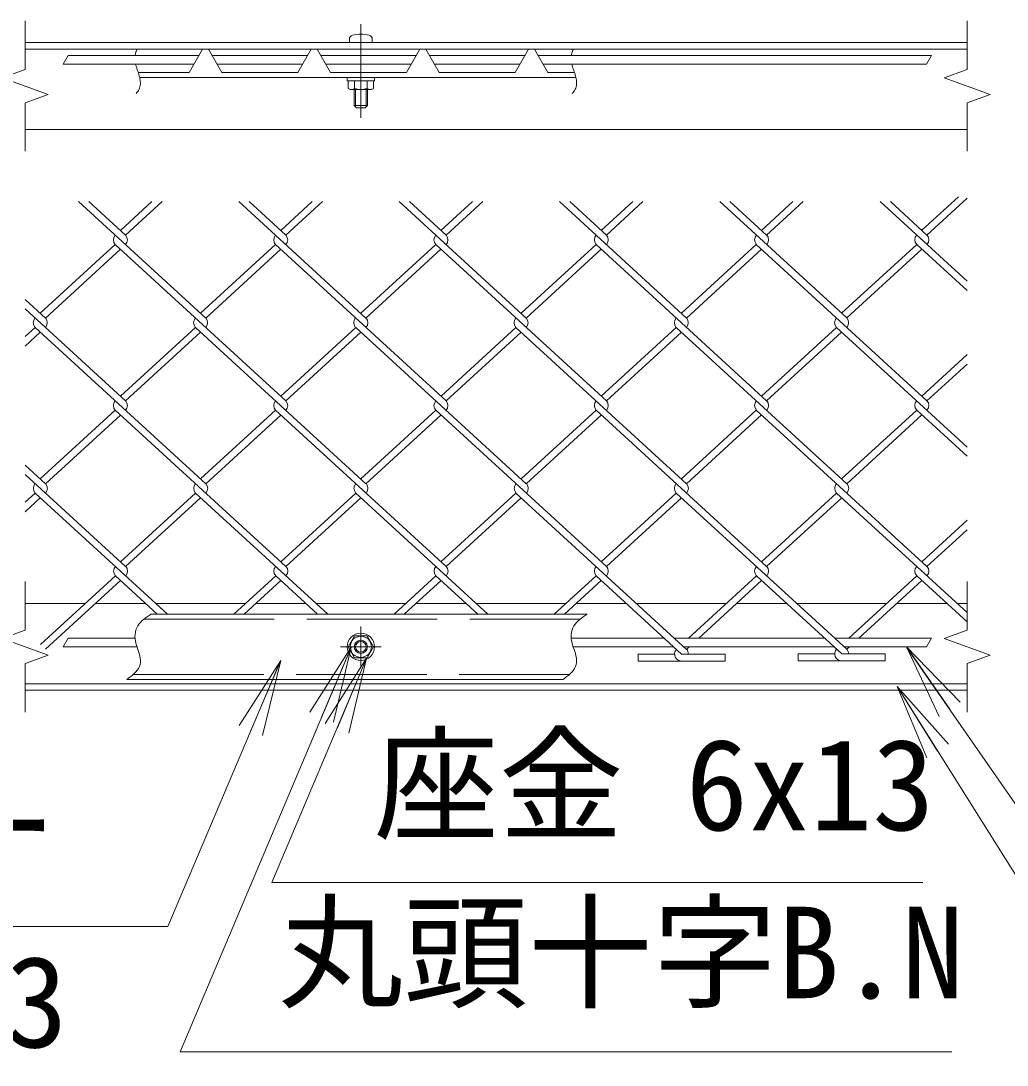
# Model space of a CAD drawing. Units: millimetres at full size; details may follow other scales. Extents: x -14700 to 14700, y -10395 to 10395.
# Drawn here: x -5466 to -3651, y -8901 to -6979 of the extents above; entities that cross this region are included whole.
import ezdxf
from ezdxf.enums import TextEntityAlignment as Align

# ---------------------------------------------------------------- set-up
doc = ezdxf.new("R2010")
doc.units = ezdxf.units.MM
doc.header["$LTSCALE"] = 40
doc.linetypes.add('DASHED', pattern=[7.5, 6, -1.5])
doc.linetypes.add('USER1', pattern=[50.8, 31.75, -6.35, 6.35, -6.35])
for name, color, linetype, lineweight in [('0-0_D-STR1', 1, 'Continuous', 18), ('0-1_D-BMK', 2, 'USER1', 13), ('0-2_D-STR3', 3, 'Continuous', 13), ('0-6_D-STR-DIM', 7, 'Continuous', 13), ('0-7_0', 7, 'Continuous', 18), ('0-9_D-STR-TXT', 7, 'Continuous', 13), ('0-A_D-STR2', 7, 'Continuous', 13)]:
    doc.layers.add(name, color=color, linetype=linetype, lineweight=lineweight)
doc.styles.add('ＭＳ ゴシック', font='')
doc.styles.get('ＭＳ ゴシック').set_extended_font_data('MS Gothic')

# ---------------------------------------------------------------- blocks, each defined once
blk = doc.blocks.new('_Open')
at = {"layer": '0-7_0'}
blk.add_line((-40, 6.67), (0, 0), dxfattribs=at)
blk.add_lwpolyline([(-40, -6.67), (0, 0), (-40, 0)], dxfattribs=at)

msp = doc.modelspace()

# ---------------------------------------------------------------- linework, layer by layer
at = {"layer": '0-0_D-STR1'}
for p, q in [((-3724.58, -7018.61), (-5457.91, -7018.61)), ((-3724.58, -7030.61), (-5457.91, -7030.61)), ((-5457.91, -7178.61), (-3724.58, -7178.61)), ((-5347.06, -8050.7), (-5457.91, -8050.7)), ((-5236.57, -8050.7), (-5328.16, -8050.7)), ((-5052.15, -8050.7), (-5217.63, -8050.7)), ((-4941.66, -8050.7), (-5033.25, -8050.7)), ((-4757.24, -8050.7), (-4922.72, -8050.7)), ((-4646.75, -8050.7), (-4738.34, -8050.7)), ((-4462.37, -8050.7), (-4628.28, -8050.7)), ((-4351.84, -8050.7), (-4443.43, -8050.7)), ((-4167.46, -8050.7), (-4333.37, -8050.7)), ((-4056.93, -8050.7), (-4148.51, -8050.7)), ((-3872.55, -8050.7), (-4037.98, -8050.7)), ((-3762.02, -8050.7), (-3853.6, -8050.7)), ((-3724.58, -8050.7), (-3743.07, -8050.7)), ((-5457.91, -8198.7), (-3724.58, -8198.7)), ((-5457.91, -8210.7), (-3724.58, -8210.7))]:
    msp.add_line(p, q, dxfattribs=at)
at = {"layer": '0-1_D-BMK'}
for p, q in [((-4840.21, -6984.52), (-4840.21, -7157.09)), ((-4840.21, -8168.2), (-4840.21, -8093.2)), ((-4802.71, -8130.7), (-4877.71, -8130.7))]:
    msp.add_line(p, q, dxfattribs=at)
at = {"layer": '0-2_D-STR3'}
for p, q in [((-4861.21, -7012.5), (-4861.21, -7018.61)), ((-4819.21, -7012.5), (-4819.21, -7018.61)), ((-5096.13, -7073.41), (-5120.84, -7030.61)), ((-4896.13, -7073.41), (-4920.84, -7030.61)), ((-4861.21, -7018.61), (-4819.21, -7018.61)), ((-4756.13, -7073.41), (-4731.42, -7030.61)), ((-4696.13, -7073.41), (-4720.84, -7030.61)), ((-4556.13, -7073.41), (-4531.42, -7030.61)), ((-4496.13, -7073.41), (-4520.84, -7030.61)), ((-5138.13, -7042.23), (-5378.95, -7042.23)), ((-5114.13, -7042.23), (-4938.13, -7042.23)), ((-4914.13, -7042.23), (-4738.13, -7042.23)), ((-4714.13, -7042.23), (-4538.13, -7042.23)), ((-4514.13, -7042.23), (-3789.83, -7042.23)), ((-5147.37, -7058.23), (-5388.19, -7058.23)), ((-5104.9, -7058.23), (-4947.37, -7058.23)), ((-4904.9, -7058.23), (-4747.37, -7058.23)), ((-4704.9, -7058.23), (-4547.37, -7058.23)), ((-4504.9, -7058.23), (-3799.07, -7058.23)), ((-5247.21, -7082.61), (-4444.53, -7082.61)), ((-4896.13, -7073.41), (-4756.13, -7073.41)), ((-4865.21, -7082.61), (-4865.21, -7089.01)), ((-4865.21, -7089.01), (-4815.21, -7089.01)), ((-4863.31, -7089.01), (-4863.31, -7102.99)), ((-4817.12, -7089.01), (-4863.31, -7089.01)), ((-4851.76, -7089.01), (-4851.76, -7102.99)), ((-4828.67, -7089.01), (-4828.67, -7102.99)), ((-4817.12, -7089.01), (-4817.12, -7102.99)), ((-4815.21, -7082.61), (-4815.21, -7089.01)), ((-4696.13, -7073.41), (-4556.13, -7073.41)), ((-4496.13, -7073.41), (-4447.18, -7073.41)), ((-4859.81, -7105.01), (-4863.31, -7102.99)), ((-4820.61, -7105.01), (-4859.81, -7105.01)), ((-4852.21, -7105.01), (-4852.21, -7134.61)), ((-4849.81, -7105.01), (-4849.81, -7137.01)), ((-4830.61, -7105.01), (-4830.61, -7137.01)), ((-4828.21, -7105.01), (-4828.21, -7134.61)), ((-4820.61, -7105.01), (-4817.12, -7102.99)), ((-4852.21, -7134.61), (-4848.21, -7138.61)), ((-4828.21, -7134.61), (-4852.21, -7134.61)), ((-4832.21, -7138.61), (-4848.21, -7138.61)), ((-4828.21, -7134.61), (-4832.21, -7138.61)), ((-5226.49, -8070.7), (-4423.81, -8070.7)), ((-4851.76, -8110.7), (-4863.31, -8130.7)), ((-4828.67, -8110.7), (-4851.76, -8110.7)), ((-4817.12, -8130.7), (-4828.67, -8110.7)), ((-5255.84, -8114.7), (-5378.95, -8114.7)), ((-4453.17, -8114.7), (-4282, -8114.7)), ((-4263.52, -8114.7), (-3987.09, -8114.7)), ((-3968.14, -8114.7), (-3789.83, -8114.7)), ((-5252.09, -8130.7), (-5388.19, -8130.7)), ((-4828.67, -8150.7), (-4817.12, -8130.7)), ((-4449.42, -8130.7), (-4264.54, -8130.7)), ((-4246.06, -8130.7), (-3969.62, -8130.7)), ((-3950.68, -8130.7), (-3799.07, -8130.7)), ((-5270.74, -8190.7), (-4468.07, -8190.7))]:
    msp.add_line(p, q, dxfattribs=at)
at = {"layer": '0-2_D-STR3', "linetype": 'DASHED'}
for p, q in [((-5239.47, -8079.9), (-4436.8, -8079.9)), ((-5259.01, -8181.5), (-4456.34, -8181.5))]:
    msp.add_line(p, q, dxfattribs=at)
at = {"layer": '0-2_D-STR3'}
for points in [[(-5249.85, -7073.41), (-5156.13, -7073.41), (-5131.42, -7030.61)], [(-5096.13, -7073.41), (-4956.13, -7073.41), (-4931.42, -7030.61)], [(-4863.31, -8130.7), (-4851.76, -8150.7), (-4828.67, -8150.7)]]:
    msp.add_lwpolyline(points, dxfattribs=at)
for radius in [25, 19.6, 12, 9.83]:
    msp.add_circle((-4840.21, -8130.7), radius, dxfattribs=at)
for centre, radius, start, end in [((-4853.61, -7012.5), 7.6, 106.07286, 180), ((-4840.21, -7059.01), 56, 73.92714, 106.07286), ((-4826.81, -7012.5), 7.6, 0, 73.92714), ((-4857.53, -7094.55), 10.22, 235.61585, 304.38415), ((-4840.21, -7066.56), 38.21, 252.4121, 287.5879), ((-4822.89, -7094.55), 10.22, 235.61586, 304.38415)]:
    msp.add_arc(centre, radius, start, end, dxfattribs=at)
at = {"layer": '0-6_D-STR-DIM'}
for p, q in [((-5457.91, -7067.83), (-5457.91, -6978.61)), ((-3724.58, -7067.83), (-3724.58, -6978.61)), ((-5378.95, -7042.23), (-5388.19, -7058.23)), ((-3789.83, -7042.23), (-3799.07, -7058.23)), ((-5457.91, -7067.83), (-5500.2, -7083.22)), ((-5500.2, -7083.22), (-5415.63, -7114)), ((-5415.63, -7114), (-5457.91, -7129.39)), ((-5457.91, -7218.61), (-5457.91, -7129.39)), ((-3724.58, -7218.61), (-3724.58, -7129.39)), ((-5457.91, -8099.92), (-5457.91, -8010.7)), ((-3724.58, -8099.92), (-3724.58, -8010.7)), ((-5457.91, -8099.92), (-5500.2, -8115.31)), ((-5500.2, -8115.31), (-5415.63, -8146.09)), ((-5378.95, -8114.7), (-5388.19, -8130.7)), ((-3789.83, -8114.7), (-3799.07, -8130.7)), ((-5415.63, -8146.09), (-5457.91, -8161.48)), ((-5457.91, -8250.7), (-5457.91, -8161.48)), ((-3724.58, -8250.7), (-3724.58, -8161.48))]:
    msp.add_line(p, q, dxfattribs=at)
for points in [[(-5251.91, -7030.61), (-5252.38, -7031.59), (-5252.83, -7032.6), (-5253.24, -7033.62), (-5253.63, -7034.66), (-5253.99, -7035.71), (-5254.32, -7036.78), (-5254.62, -7037.85), (-5254.88, -7038.93), (-5255.12, -7040.03), (-5255.33, -7041.12), (-5255.51, -7042.23)], [(-4449.24, -7030.61), (-4449.71, -7031.59), (-4450.15, -7032.6), (-4450.57, -7033.62), (-4450.96, -7034.66), (-4451.32, -7035.71), (-4451.64, -7036.78), (-4451.94, -7037.85), (-4452.21, -7038.93), (-4452.45, -7040.03), (-4452.66, -7041.12), (-4452.84, -7042.23)], [(-5254.65, -7058.23), (-5254.02, -7060.63), (-5253.32, -7063.03), (-5252.56, -7065.42), (-5251.76, -7067.81), (-5250.93, -7070.22), (-5250.11, -7072.64), (-5249.3, -7075.08), (-5248.54, -7077.56), (-5247.83, -7080.07), (-5247.2, -7082.62), (-5246.68, -7085.19), (-5246.27, -7087.76), (-5245.99, -7090.32), (-5245.88, -7092.86), (-5245.94, -7095.34), (-5246.2, -7097.77), (-5246.68, -7100.12), (-5247.39, -7102.37), (-5248.31, -7104.55), (-5249.43, -7106.65), (-5250.73, -7108.67), (-5252.19, -7110.63), (-5253.81, -7112.54)], [(-4451.97, -7058.23), (-4451.35, -7060.63), (-4450.65, -7063.03), (-4449.89, -7065.42), (-4449.08, -7067.81), (-4448.26, -7070.22), (-4447.44, -7072.64), (-4446.63, -7075.08), (-4445.87, -7077.56), (-4445.16, -7080.07), (-4444.53, -7082.62), (-4444, -7085.19), (-4443.59, -7087.76), (-4443.32, -7090.32), (-4443.21, -7092.86), (-4443.27, -7095.34), (-4443.53, -7097.77), (-4444.01, -7100.12), (-4444.71, -7102.37), (-4445.63, -7104.55), (-4446.75, -7106.65), (-4448.05, -7108.67), (-4449.52, -7110.63), (-4451.13, -7112.54)], [(-3724.58, -7067.83), (-3766.86, -7083.22), (-3682.29, -7114), (-3724.58, -7129.39)], [(-5226.49, -8070.7), (-5230.01, -8073.04), (-5233.48, -8075.42), (-5236.86, -8077.86), (-5240.1, -8080.41), (-5243.15, -8083.1), (-5245.98, -8085.96), (-5248.52, -8089.02), (-5250.74, -8092.33), (-5252.59, -8095.91), (-5254.04, -8099.73), (-5255.09, -8103.72), (-5255.72, -8107.8), (-5255.94, -8111.89), (-5255.73, -8115.91), (-5255.13, -8119.86), (-5254.23, -8123.74), (-5253.1, -8127.59), (-5251.84, -8131.44), (-5250.51, -8135.32), (-5249.21, -8139.24), (-5248.02, -8143.25), (-5247.01, -8147.35), (-5246.28, -8151.49), (-5245.91, -8155.6), (-5245.97, -8159.61), (-5246.55, -8163.46), (-5247.71, -8167.08), (-5249.41, -8170.5), (-5251.59, -8173.73), (-5254.16, -8176.8), (-5257.07, -8179.73), (-5260.26, -8182.57), (-5263.64, -8185.32), (-5267.16, -8188.02), (-5270.74, -8190.7)], [(-4423.81, -8070.7), (-4427.33, -8073.04), (-4430.81, -8075.42), (-4434.19, -8077.86), (-4437.43, -8080.41), (-4440.48, -8083.1), (-4443.3, -8085.96), (-4445.85, -8089.02), (-4448.06, -8092.33), (-4449.91, -8095.91), (-4451.36, -8099.73), (-4452.41, -8103.72), (-4453.05, -8107.8), (-4453.27, -8111.89), (-4453.06, -8115.91), (-4452.46, -8119.86), (-4451.56, -8123.74), (-4450.43, -8127.59), (-4449.16, -8131.44), (-4447.84, -8135.32), (-4446.54, -8139.24), (-4445.34, -8143.25), (-4444.34, -8147.35), (-4443.61, -8151.49), (-4443.24, -8155.6), (-4443.3, -8159.61), (-4443.88, -8163.46), (-4445.04, -8167.08), (-4446.74, -8170.5), (-4448.91, -8173.73), (-4451.49, -8176.8), (-4454.4, -8179.73), (-4457.58, -8182.57), (-4460.97, -8185.32), (-4464.48, -8188.02), (-4468.07, -8190.7)], [(-3724.58, -8099.92), (-3766.86, -8115.31), (-3682.29, -8146.09), (-3724.58, -8161.48)]]:
    msp.add_lwpolyline(points, dxfattribs=at)
at = {"layer": '0-9_D-STR-TXT'}
for points in [[(-3752.86, -8875.98), (-5172.97, -8875.98), (-4858.51, -8132.95)], [(-2914.31, -8547.05), (-3547.36, -8547.05), (-3835.18, -8132.34)], [(-6749.73, -8645.43), (-5195.48, -8645.43), (-4988.5, -8157.71)], [(-3805.91, -8564.25), (-5003.94, -8564.25), (-4830.31, -8153.63)], [(-2336.24, -8900.6), (-3415.23, -8900.6), (-3852.22, -8205.64)]]:
    msp.add_lwpolyline(points, dxfattribs=at)
at = {"layer": '0-A_D-STR2'}
for p, q in [((-3740.28, -7302.21), (-3807.81, -7364.1)), ((-5125.65, -7525.49), (-5359.49, -7311.22)), ((-5273.11, -7373.02), (-5340.54, -7311.22)), ((-5224.62, -7311.22), (-5282.58, -7364.34)), ((-5205.67, -7311.22), (-5273.11, -7373.02)), ((-4830.74, -7525.49), (-5064.58, -7311.22)), ((-4978.19, -7373.02), (-5045.63, -7311.22)), ((-4929.7, -7311.22), (-4987.67, -7364.34)), ((-4910.76, -7311.22), (-4978.19, -7373.02)), ((-4535.83, -7525.49), (-4769.67, -7311.22)), ((-4683.28, -7373.02), (-4750.72, -7311.22)), ((-4634.79, -7311.22), (-4692.76, -7364.34)), ((-4615.85, -7311.22), (-4683.28, -7373.02)), ((-4240.92, -7525.49), (-4474.76, -7311.22)), ((-4388.37, -7373.02), (-4455.81, -7311.22)), ((-4339.88, -7311.22), (-4397.85, -7364.34)), ((-4320.94, -7311.22), (-4388.37, -7373.02)), ((-3946.03, -7525.47), (-4179.84, -7311.22)), ((-4093.46, -7373.02), (-4160.9, -7311.22)), ((-4044.97, -7311.22), (-4102.93, -7364.34)), ((-4026.03, -7311.22), (-4093.46, -7373.02)), ((-3724.6, -7457.71), (-3884.46, -7311.22)), ((-3798.34, -7372.78), (-3865.51, -7311.22)), ((-3724.6, -7305.21), (-3798.34, -7372.78)), ((-5292.05, -7390.38), (-5430.03, -7516.81)), ((-5282.58, -7399.06), (-5420.56, -7525.49)), ((-4978.19, -7677.97), (-5292.05, -7390.38)), ((-4997.14, -7390.38), (-5135.12, -7516.81)), ((-4987.67, -7399.06), (-5125.65, -7525.49)), ((-4683.28, -7677.97), (-4997.14, -7390.38)), ((-4702.23, -7390.38), (-4840.21, -7516.81)), ((-4692.76, -7399.06), (-4830.74, -7525.5)), ((-4388.37, -7677.97), (-4702.23, -7390.38)), ((-4407.32, -7390.38), (-4545.3, -7516.81)), ((-4397.85, -7399.06), (-4535.83, -7525.49)), ((-4093.49, -7677.95), (-4407.32, -7390.38)), ((-4112.41, -7390.38), (-4250.39, -7516.81)), ((-4102.93, -7399.06), (-4240.92, -7525.49)), ((-3798.57, -7677.95), (-4112.41, -7390.38)), ((-3817.28, -7390.14), (-3955.5, -7516.79)), ((-3807.81, -7398.82), (-3946.03, -7525.47)), ((-3724.6, -7475.07), (-3817.28, -7390.14)), ((-5420.56, -7525.49), (-5457.93, -7491.25)), ((-5273.11, -7677.97), (-5457.93, -7508.61)), ((-5439.51, -7542.86), (-5457.93, -7559.74)), ((-5430.03, -7551.54), (-5457.93, -7577.1)), ((-5125.65, -7830.45), (-5439.51, -7542.86)), ((-5144.6, -7542.86), (-5282.58, -7669.29)), ((-5135.12, -7551.54), (-5273.11, -7677.97)), ((-4830.74, -7830.45), (-5144.6, -7542.86)), ((-4849.69, -7542.86), (-4987.67, -7669.29)), ((-4840.21, -7551.54), (-4978.19, -7677.97)), ((-4535.83, -7830.45), (-4849.69, -7542.86)), ((-4554.77, -7542.86), (-4691.93, -7668.54)), ((-4545.3, -7551.54), (-4683.28, -7677.97)), ((-4240.94, -7830.43), (-4554.77, -7542.86)), ((-4259.86, -7542.86), (-4397.85, -7669.29)), ((-4250.39, -7551.54), (-4388.37, -7677.97)), ((-3946.03, -7830.43), (-4259.86, -7542.86)), ((-3964.98, -7542.83), (-4102.96, -7669.27)), ((-3955.5, -7551.52), (-4093.49, -7677.95)), ((-3724.6, -7763.1), (-3964.98, -7542.83)), ((-3724.6, -7592.81), (-3808.05, -7669.27)), ((-3724.6, -7610.17), (-3798.57, -7677.95)), ((-5292.05, -7695.34), (-5430.03, -7821.77)), ((-5282.58, -7704.02), (-5420.56, -7830.45)), ((-4978.19, -7982.93), (-5292.05, -7695.34)), ((-4997.14, -7695.34), (-5135.12, -7821.77)), ((-4987.67, -7704.02), (-5125.65, -7830.45)), ((-4683.31, -7982.91), (-4997.14, -7695.34)), ((-4702.23, -7695.34), (-4840.21, -7821.77)), ((-4692.76, -7704.02), (-4830.74, -7830.45)), ((-4388.4, -7982.91), (-4702.23, -7695.34)), ((-4407.32, -7695.34), (-4545.3, -7821.77)), ((-4397.85, -7704.02), (-4535.83, -7830.45)), ((-4093.49, -7982.91), (-4407.32, -7695.34)), ((-4112.43, -7695.31), (-4249.59, -7820.99)), ((-4102.96, -7703.99), (-4240.94, -7830.43)), ((-3798.57, -7982.91), (-4112.43, -7695.31)), ((-3817.28, -7695.1), (-3955.5, -7821.75)), ((-3807.81, -7703.78), (-3946.03, -7830.43)), ((-3724.6, -7780.03), (-3817.28, -7695.1)), ((-5420.56, -7830.45), (-5457.93, -7796.21)), ((-5273.11, -7982.93), (-5457.93, -7813.57)), ((-5439.51, -7847.81), (-5457.93, -7864.7)), ((-5430.03, -7856.5), (-5457.93, -7882.06)), ((-5195.8, -8070.7), (-5439.27, -7847.6)), ((-5144.6, -7847.81), (-5282.58, -7974.25)), ((-5135.12, -7856.5), (-5273.11, -7982.93)), ((-4900.89, -8070.7), (-5144.36, -7847.6)), ((-4849.69, -7847.81), (-4987.67, -7974.25)), ((-4840.21, -7856.5), (-4978.19, -7982.93)), ((-4606.45, -8070.7), (-4849.69, -7847.81)), ((-4554.77, -7847.81), (-4692.76, -7974.25)), ((-4545.3, -7856.5), (-4683.28, -7982.93)), ((-4240.94, -8135.39), (-4554.77, -7847.81)), ((-4259.65, -7847.58), (-4397.87, -7974.23)), ((-4250.18, -7856.26), (-4388.4, -7982.91)), ((-3945.79, -8135.17), (-4259.65, -7847.58)), ((-3964.74, -7847.58), (-4102.96, -7974.23)), ((-3955.27, -7856.26), (-4093.49, -7982.91)), ((-3724.6, -8067.62), (-3964.74, -7847.58)), ((-3724.6, -7897.76), (-3808.05, -7974.23)), ((-3724.6, -7915.13), (-3798.57, -7982.91)), ((-5291.84, -8000.06), (-5429.82, -8126.49)), ((-5282.37, -8008.74), (-5420.35, -8135.17)), ((-5214.75, -8070.7), (-5291.81, -8000.08)), ((-4996.93, -8000.06), (-5074.02, -8070.7)), ((-4987.45, -8008.74), (-5055.07, -8070.7)), ((-4919.84, -8070.7), (-4996.93, -8000.06)), ((-4702.02, -8000.06), (-4779.11, -8070.7)), ((-4692.54, -8008.74), (-4760.16, -8070.7)), ((-4624.92, -8070.7), (-4702.02, -8000.06)), ((-4407.11, -8000.06), (-4484.2, -8070.7)), ((-4397.63, -8008.74), (-4465.25, -8070.7)), ((-4249.96, -8144.06), (-4407.11, -8000.06)), ((-4112.19, -8000.06), (-4237.3, -8114.7)), ((-4102.72, -8008.74), (-4218.36, -8114.7)), ((-3955.27, -8143.85), (-4112.19, -8000.06)), ((-3817.28, -8000.06), (-3942.39, -8114.7)), ((-3807.81, -8008.74), (-3923.45, -8114.7)), ((-3724.6, -8084.98), (-3817.28, -8000.06)), ((-4329.96, -8144.06), (-4262.81, -8144.06)), ((-4329.96, -8144.06), (-4329.96, -8156.86)), ((-4235.82, -8130.7), (-4240.94, -8135.39)), ((-4035.27, -8143.85), (-3968.12, -8143.85)), ((-4035.27, -8143.85), (-4035.27, -8156.65)), ((-3955.27, -8143.85), (-3875.27, -8143.85)), ((-3940.91, -8130.7), (-3945.79, -8135.17)), ((-3875.27, -8143.85), (-3875.27, -8156.65)), ((-4329.96, -8156.86), (-4169.96, -8156.86)), ((-4035.27, -8156.65), (-3875.27, -8156.65))]:
    msp.add_line(p, q, dxfattribs=at)
msp.add_lwpolyline([(-4249.96, -8144.06), (-4169.96, -8144.06), (-4169.96, -8156.86)], dxfattribs=at)
for centre, start, end in [((-5282.58, -7381.7), 137.5, 222.5), ((-5282.58, -7381.7), 317.5, 42.5), ((-4987.67, -7381.7), 137.5, 222.5), ((-4987.67, -7381.7), 317.5, 42.5), ((-4692.76, -7381.7), 137.5, 222.5), ((-4692.76, -7381.7), 317.5, 42.5), ((-4397.63, -7381.46), 137.5, 222.5), ((-4397.63, -7381.46), 317.5, 42.5), ((-4102.72, -7381.46), 137.5, 222.5), ((-4102.72, -7381.46), 317.5, 42.5), ((-3807.81, -7381.46), 137.5, 222.5), ((-3807.81, -7381.46), 317.5, 42.5), ((-5430.06, -7534.15), 137.5, 222.5), ((-5430.06, -7534.15), 317.5, 42.5), ((-5135.15, -7534.15), 137.5, 222.5), ((-5135.15, -7534.15), 317.5, 42.5), ((-4840.24, -7534.15), 137.5, 222.5), ((-4840.24, -7534.15), 317.5, 42.5), ((-4545.32, -7534.15), 137.5, 222.5), ((-4545.32, -7534.15), 317.5, 42.5), ((-4250.41, -7534.15), 137.5, 222.5), ((-4250.41, -7534.15), 317.5, 42.5), ((-3955.5, -7534.15), 137.5, 222.5), ((-3955.5, -7534.15), 317.5, 42.5), ((-5282.58, -7686.65), 137.5, 222.5), ((-5282.58, -7686.65), 317.5, 42.5), ((-4987.67, -7686.65), 137.5, 222.5), ((-4987.67, -7686.65), 317.5, 42.5), ((-4692.76, -7686.65), 137.5, 222.5), ((-4692.76, -7686.65), 317.5, 42.5), ((-4397.63, -7686.42), 137.5, 222.5), ((-4397.63, -7686.42), 317.5, 42.5), ((-4102.72, -7686.42), 137.5, 222.5), ((-4102.72, -7686.42), 317.5, 42.5), ((-3807.81, -7686.42), 137.5, 222.5), ((-3807.81, -7686.42), 317.5, 42.5), ((-5429.82, -7838.9), 137.5, 222.5), ((-5429.82, -7838.9), 317.5, 42.5), ((-5134.91, -7838.9), 137.5, 222.5), ((-5134.91, -7838.9), 317.5, 42.5), ((-4840, -7838.9), 137.5, 222.5), ((-4840, -7838.9), 317.5, 42.5), ((-4545.09, -7838.9), 137.5, 222.5), ((-4545.09, -7838.9), 317.5, 42.5), ((-4250.18, -7838.9), 137.5, 222.5), ((-4250.18, -7838.9), 317.5, 42.5), ((-3955.27, -7838.9), 137.5, 222.5), ((-3955.27, -7838.9), 317.5, 42.5), ((-5282.37, -7991.37), 137.5, 222.5), ((-5282.37, -7991.37), 317.5, 42.5), ((-4987.45, -7991.37), 137.5, 222.5), ((-4987.45, -7991.37), 317.5, 42.5), ((-4692.54, -7991.37), 137.5, 222.5), ((-4692.54, -7991.37), 317.5, 42.5), ((-4397.63, -7991.37), 137.5, 222.5), ((-4397.63, -7991.37), 317.5, 42.5), ((-4102.72, -7991.37), 137.5, 222.5), ((-4102.72, -7991.37), 317.5, 42.5), ((-3807.81, -7991.37), 137.5, 222.5), ((-3807.81, -7991.37), 317.5, 42.5), ((-4249.96, -8144.06), 137.5, 275), ((-4250.18, -8143.85), 359.10095, 42.5), ((-3955.27, -8143.85), 137.5, 265), ((-3955.27, -8143.85), 0, 42.5)]:
    msp.add_arc(centre, 12.85, start, end, dxfattribs=at)

# ---------------------------------------------------------------- block references
at = {"layer": '0-9_D-STR-TXT', "xscale": 3.5, "yscale": 3.5}
for p, rotation in [((-4857.73, -8131.1), 67.06107), ((-3836.32, -8130.7), 124.7616), ((-4987.72, -8155.86), 67.00514), ((-4829.53, -8151.79), 67.07794), ((-3853.28, -8203.95), 122.16142)]:
    msp.add_blockref('_Open', p, dxfattribs=dict(at, rotation=rotation))

# ---------------------------------------------------------------- texts
at = {"layer": '0-9_D-STR-TXT', "style": 'ＭＳ ゴシック'}
for s, p in [('座金 6x13', (-4815.94, -8518.87)), ('丸頭十字B.N', (-4992.08, -8827.94)), ('30x13', (-5952.12, -8918.52))]:
    msp.add_text(s, height=168.3, dxfattribs=at).set_placement(p, align=Align.BOTTOM_LEFT)
at = {"layer": '0-9_D-STR-TXT', "style": 'ＭＳ ゴシック', "width": 0.85}
msp.add_text('ネットホルダー', height=168.3, dxfattribs=at).set_placement((-6769.27, -8597.83), align=Align.BOTTOM_LEFT)

doc.saveas('drawing.dxf')
